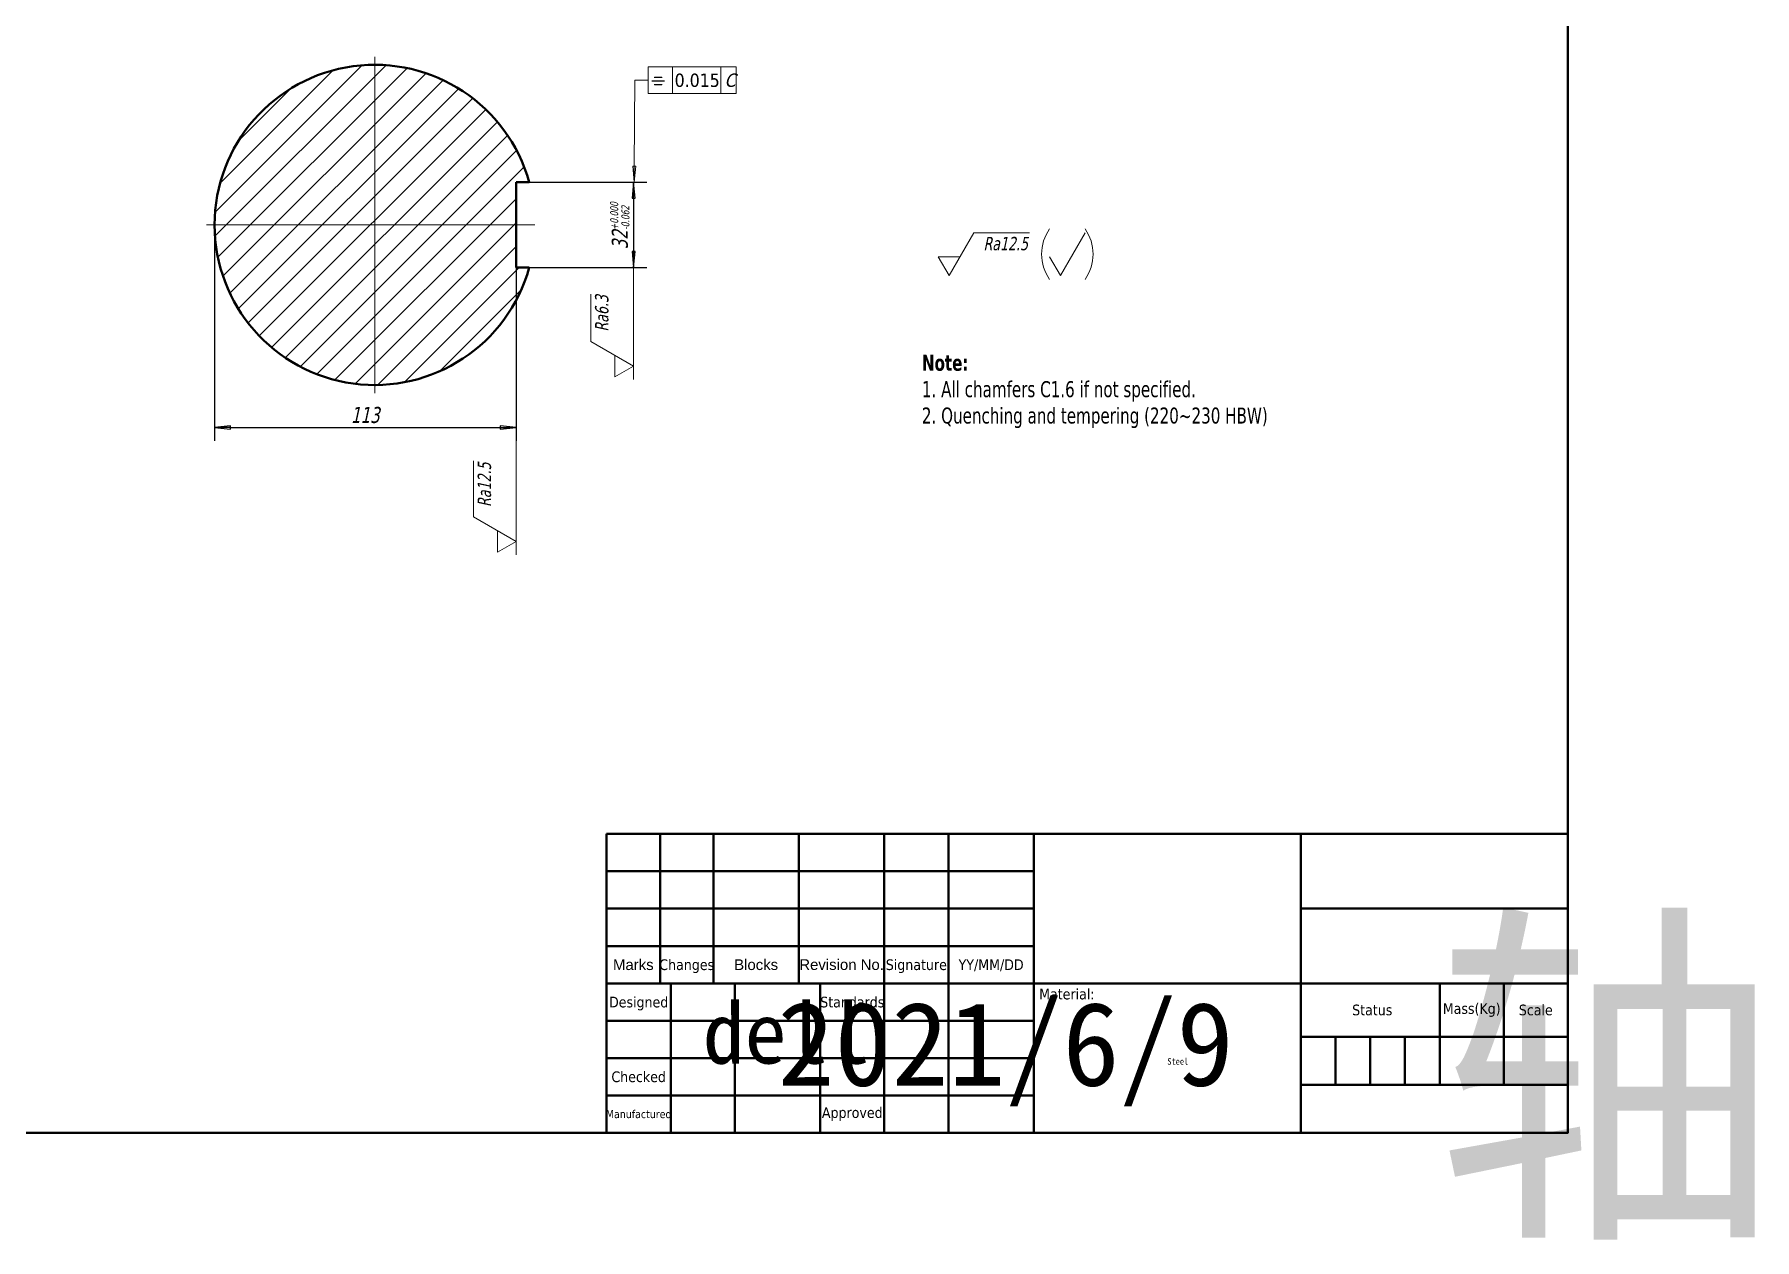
# Model space of a CAD drawing. Header units: millimetres. Extents: x 50 to 1238, y -20 to 820.
# Drawn here: x 594 to 1238, y -20 to 432 of the extents above; entities that cross this region are included whole.
import ezdxf
from ezdxf.enums import TextEntityAlignment as Align

# ---------------------------------------------------------------- set-up
doc = ezdxf.new("R2018")
doc.units = ezdxf.units.MM
doc.header["$LTSCALE"] = 2
doc.linetypes.add('CENTER2', pattern=[28.575, 19.05, -3.175, 3.175, -3.175])
doc.layers.add('副本(1) 中心标记（ISO）', color=1, linetype='CENTER2', lineweight=13, true_color=0xff0000)
for name, color, linetype, lineweight in [('副本(1) 可见窄的 (ISO)', 7, 'Continuous', 15), ('副本(1) 符号 (ISO)', 7, 'Continuous', 15), ('可见 (ISO)', 7, 'Continuous', 50), ('尺寸 (ISO)', 7, 'Continuous', 25), ('标题 (ISO)', 7, 'Continuous', 50)]:
    doc.layers.add(name, color=color, linetype=linetype, lineweight=lineweight)
doc.styles.add('Copy of GB（2.5）', font='tahoma.ttf')
doc.styles.add('GB（2.5）', font='', dxfattribs={"width": 0.8})
doc.styles.add('GB（3.5）', font='', dxfattribs={"width": 0.8})
doc.styles.add('GB（3）', font='', dxfattribs={"width": 0.8})
doc.styles.get("Standard").update_dxf_attribs({"font": ''})
doc.styles.add('文本样式54', font='tahoma.ttf')
doc.styles.add('文本样式55', font='tahoma.ttf')
doc.styles.add('文本样式57', font='arial.ttf')
doc.styles.add('文本样式79', font='AIGDT___.TTF')
doc.styles.add('文本样式81', font='')
doc.styles.add('注释文本 (ISO)', font='tahoma.ttf')
doc.styles.get('GB（2.5）').set_extended_font_data('Tahoma', italic=True)
doc.styles.get('GB（3.5）').set_extended_font_data('Tahoma', italic=True)
doc.styles.get('GB（3）').set_extended_font_data('Tahoma', italic=True)
doc.styles.get('Standard').set_extended_font_data('Tahoma', italic=True)
doc.styles.get('文本样式81').set_extended_font_data('Tahoma', italic=True)
doc.dimstyles.new('副本 默认 (GB)', dxfattribs={"dimscale": 2, "dimtxt": 3, "dimasz": 3, "dimexe": 2.5, "dimexo": 0, "dimgap": 0.75, "dimtad": 1, "dimdec": 3, "dimrnd": 1e-08, "dimdsep": 46, "dimtxsty": 'GB（3）', "dimblk": 'Filled-1', "dimcen": 0.09, "dimdle": 10, "dimclrd": 256, "dimclre": 256, "dimclrt": 256, "dimaunit": 1, "dimadec": 0, "dimazin": 2, "dimtfac": 0.5, "dimtdec": 3, "dimtmove": 0, "dimatfit": 3, "dimldrblk": 'Filled-1', "dimfxl": 1, "dimtolj": 1, "dimtzin": 0, "dimlwd": -1, "dimlwe": -1, "dimarcsym": 0})

# ---------------------------------------------------------------- blocks, each defined once
blk = doc.blocks.new('标题栏 GB2 English')
at = {"layer": '标题 (ISO)'}
for p, q in [((186.09, 154.79), (366.09, 154.79)), ((186.09, 98.79), (186.09, 154.79)), ((196.09, 154.79), (196.09, 126.79)), ((206.09, 154.79), (206.09, 126.79)), ((222.09, 154.79), (222.09, 126.79)), ((238.09, 126.79), (238.09, 154.79)), ((250.09, 126.79), (250.09, 154.79)), ((266.09, 154.79), (266.09, 98.79)), ((316.09, 126.79), (316.09, 154.79)), ((366.09, 154.79), (366.09, 98.79)), ((186.09, 147.79), (266.09, 147.79)), ((186.09, 140.79), (266.09, 140.79)), ((316.09, 140.79), (366.09, 140.79)), ((186.09, 133.79), (266.09, 133.79)), ((266.09, 126.79), (186.09, 126.79)), ((198.09, 98.79), (198.09, 126.79)), ((210.09, 98.79), (210.09, 126.79)), ((226.09, 98.79), (226.09, 126.79)), ((238.09, 98.79), (238.09, 126.79)), ((250.09, 98.79), (250.09, 126.79)), ((266.09, 126.79), (366.09, 126.79)), ((316.09, 126.79), (316.09, 98.79)), ((342.09, 126.79), (342.09, 107.79)), ((354.09, 126.79), (354.09, 107.79)), ((186.09, 119.79), (266.09, 119.79)), ((316.09, 116.79), (366.09, 116.79)), ((322.59, 116.79), (322.59, 107.79)), ((329.09, 107.79), (329.09, 116.79)), ((335.59, 116.79), (335.59, 107.79)), ((186.09, 112.79), (266.09, 112.79)), ((316.09, 107.79), (366.09, 107.79)), ((186.09, 105.79), (266.09, 105.79)), ((366.09, 98.79), (186.09, 98.79))]:
    blk.add_line(p, q, dxfattribs=at)
for s, height, style, p in [('Marks', 2, '文本样式57', (191.09, 130.29)), ('Changes', 2, '文本样式54', (201.09, 130.29)), ('Blocks', 2, '文本样式57', (214.09, 130.29)), ('Signature', 2, '文本样式54', (244.09, 130.29)), ('YY/MM/DD', 2, '文本样式54', (258.09, 130.29)), ('Designed', 2, '文本样式54', (192.09, 123.29)), ('Standards', 2, '文本样式54', (232.09, 123.29)), ('Checked', 2, '文本样式54', (192.09, 109.29)), ('Manufactured', 1.5, '文本样式55', (192.09, 102.29))]:
    blk.add_text(s, height=height, dxfattribs=dict(at, style=style)).set_placement(p, align=Align.MIDDLE_CENTER)
at = {"layer": '标题 (ISO)', "char_height": 2, "attachment_point": 5, "style": '注释文本 (ISO)'}
for s, insert in [('\\fArial|b0|i0;\\H2.0000;Revision No.', (230.09, 130.29)), ('\\fTahoma|b0|i0;\\H2.0000;Approved', (232.09, 102.29))]:
    blk.add_mtext(s, dxfattribs=dict(at, insert=insert))
at = {"layer": '标题 (ISO)', "char_height": 2, "style": '注释文本 (ISO)'}
for s, insert, width, attachment_point in [('\\fTahoma|b0|i0;\\H2.0000;Material:', (267.09, 125.79), 11.364, 1), ('\\fTahoma|b0|i0;\\H2.0000; Status', (329.09, 121.79), 25.4337, 5), ('\\fTahoma|b0|i0;\\H2.0000;Mass(Kg)', (348.09, 121.79), 11.7247, 5), ('\\fTahoma|b0|i0;\\H2.0000;Scale', (360.09, 121.79), 11.7247, 5)]:
    blk.add_mtext(s, dxfattribs=dict(at, insert=insert, width=width, attachment_point=attachment_point))
at = {"layer": '标题 (ISO)', "lineweight": 30, "flags": 104}
for tag, height, p in [('DESCRIPTION', 3.5, (341.09, 147.79)), ('COMPANY', 3.5, (291.09, 140.79)), ('PART_NUMBER', 3.5, (341.09, 133.79)), ('DESIGNER', 1.5, (204.09, 123.29)), ('CREATION_DATE', 1.5, (218.09, 123.29)), ('CHECKED_BY', 1.5, (204.09, 109.29)), ('CHECKED_DATE', 1.5, (218.09, 109.29)), ('ENG_APPROVED_BY', 1.5, (244.09, 102.29)), ('ENG_APPROVAL_DATE', 1.5, (258.09, 102.29))]:
    blk.add_attdef(tag, text='', height=height, dxfattribs=at).set_placement(p, align=Align.MIDDLE_CENTER)
at = {"layer": '标题 (ISO)', "lineweight": 30, "width": 0.8, "flags": 104}
for tag, height, p in [('MATERIAL', 3.5, (291.09, 112.79)), ('Mass', 3.5, (348.09, 112.29)), ('Scale', 3.5, (360.09, 112.29)), ('MFG_APPROVED_BY', 1.5, (204.09, 102.29)), ('MFG_APPROVED_DATE', 1.5, (218.09, 102.29))]:
    blk.add_attdef(tag, text='', height=height, dxfattribs=at).set_placement(p, align=Align.MIDDLE_CENTER)
blk = doc.blocks.new('图框 Default Border')
at = {"layer": '可见 (ISO)', "flags": 128}
blk.add_lwpolyline([(25, 10), (25, 410), (584, 410), (584, 10), (25, 10)], dxfattribs=at)
blk = doc.blocks.new('Filled-1')
at = {"color": 0}
for p, q in [((0, 0), (-1, 0.1)), ((-1, 0.1), (-1, -0.1)), ((-1, 0), (0, 0)), ((-1, -0.1), (0, 0))]:
    blk.add_line(p, q, dxfattribs=at)
at = {"color": 0, "flags": 128}
blk.add_lwpolyline([(-1, -0.1), (0, 0), (-1, 0.1), (-1, -0.1)], dxfattribs=at)
at = {"color": 0}
blk.add_solid([(-1, -0.1), (0, 0), (-1, 0.1), (-1, -0.1)], dxfattribs=at)
blk = doc.blocks.new('*D38')
at = {"layer": 'Defpoints', "color": 0, "transparency": 16777216}
for p in [(661.17, 360.24), (774.17, 344.24), (774.17, 284.34)]:
    blk.add_point(p, dxfattribs=at)
at = {"layer": '尺寸 (ISO)', "transparency": 16777216}
for p, q in [((661.17, 360.24), (661.17, 279.34)), ((774.17, 344.24), (774.17, 279.34)), ((667.17, 284.34), (768.17, 284.34))]:
    blk.add_line(p, q, dxfattribs=at)
at = {"layer": '尺寸 (ISO)', "transparency": 16777216, "xscale": 6, "yscale": 6, "zscale": 6, "rotation": 180}
blk.add_blockref('Filled-1', (661.17, 284.34), dxfattribs=at)
at = {"layer": '尺寸 (ISO)', "transparency": 16777216, "xscale": 6, "yscale": 6, "zscale": 6}
blk.add_blockref('Filled-1', (774.17, 284.34), dxfattribs=at)
at = {"layer": '尺寸 (ISO)', "transparency": 16777216, "insert": (712.17, 288.96), "char_height": 6, "attachment_point": 4, "style": 'GB（3）'}
blk.add_mtext('\\A1;113', dxfattribs=at)
blk = doc.blocks.new('*D39')
at = {"layer": 'Defpoints', "color": 0, "transparency": 16777216}
for p in [(778.99, 376.24), (778.99, 344.24), (818.11, 344.24)]:
    blk.add_point(p, dxfattribs=at)
at = {"layer": '尺寸 (ISO)', "transparency": 16777216}
for p, q in [((778.99, 376.24), (823.11, 376.24)), ((818.11, 370.24), (818.11, 350.24)), ((778.99, 344.24), (823.11, 344.24))]:
    blk.add_line(p, q, dxfattribs=at)
at = {"layer": '尺寸 (ISO)', "transparency": 16777216, "xscale": 6, "yscale": 6, "zscale": 6}
for p, rotation in [((818.11, 376.24), 90), ((818.11, 344.24), 270)]:
    blk.add_blockref('Filled-1', p, dxfattribs=dict(at, rotation=rotation))
at = {"layer": '尺寸 (ISO)', "transparency": 16777216, "insert": (812.93, 351.09), "char_height": 6, "attachment_point": 4, "rotation": 90, "style": 'GB（3）'}
blk.add_mtext('\\A1;32{\\H3;\\S+0.000^ -0.062;}', dxfattribs=at)
blk = doc.blocks.new('表面粗糙度标识符号3')
at = {"layer": '副本(1) 符号 (ISO)'}
for p, q in [((387.08, 118.32), (387.08, 143.17)), ((379.07, 125.44), (379.07, 135.88)), ((387.07, 120.82), (379.07, 125.44)), ((383.57, 118.8), (383.57, 122.84)), ((383.57, 118.8), (387.07, 120.82))]:
    blk.add_line(p, q, dxfattribs=at)
at = {"layer": '副本(1) 符号 (ISO)', "insert": (382.4, 127.27), "char_height": 2.5, "attachment_point": 7, "rotation": 90, "style": 'GB（2.5）'}
blk.add_mtext('Ra12.5', dxfattribs=at)
blk = doc.blocks.new('表面粗糙度标识符号4')
at = {"layer": '副本(1) 符号 (ISO)'}
for p, q in [((409.06, 151.18), (409.06, 172.12)), ((401.05, 158.3), (401.05, 167.14)), ((409.05, 153.68), (401.05, 158.3)), ((405.55, 151.66), (405.55, 155.7)), ((405.55, 151.66), (409.05, 153.68))]:
    blk.add_line(p, q, dxfattribs=at)
at = {"layer": '副本(1) 符号 (ISO)', "insert": (404.38, 160.13), "char_height": 2.5, "attachment_point": 7, "rotation": 90, "style": 'GB（2.5）'}
blk.add_mtext('Ra6.3', dxfattribs=at)
blk = doc.blocks.new('GDT 标识符号(&T)2')
at = {"layer": '副本(1) 符号 (ISO)'}
for p, q in [((411.79, 209.73), (428.27, 209.73)), ((411.79, 209.73), (411.79, 204.73)), ((416.35, 209.73), (416.35, 204.73)), ((425.39, 209.73), (425.39, 204.73)), ((428.27, 209.73), (428.27, 204.73)), ((409.18, 191.12), (409.29, 207.23)), ((409.29, 207.23), (411.79, 207.23)), ((411.79, 204.73), (428.27, 204.73)), ((408.88, 191.12), (409.16, 188.12)), ((409.48, 191.12), (408.88, 191.12)), ((409.18, 191.12), (409.16, 188.12)), ((409.16, 188.12), (409.48, 191.12))]:
    blk.add_line(p, q, dxfattribs=at)
at = {"layer": '副本(1) 符号 (ISO)', "flags": 128}
blk.add_lwpolyline([(408.88, 191.12), (409.16, 188.12), (409.48, 191.12), (408.88, 191.12)], dxfattribs=at)
at = {"layer": '副本(1) 符号 (ISO)'}
blk.add_solid([(408.88, 191.12), (409.16, 188.12), (409.48, 191.12), (408.88, 191.12)], dxfattribs=at)
at = {"layer": '副本(1) 符号 (ISO)', "char_height": 2.5, "attachment_point": 7}
for s, insert, style in [('i', (412.25, 205.99), '文本样式79'), ('0.015', (416.74, 205.93), 'Copy of GB（2.5）'), ('C', (426.07, 205.94), '文本样式81')]:
    blk.add_mtext(s, dxfattribs=dict(at, insert=insert, style=style))
blk = doc.blocks.new('表面粗糙度标识符号11')
at = {"layer": '副本(1) 符号 (ISO)'}
for p, q in [((468.12, 170.64), (472.74, 178.64)), ((472.74, 178.64), (483.19, 178.64)), ((488.98, 170.64), (493.6, 178.64)), ((466.1, 174.14), (468.12, 170.64)), ((466.1, 174.14), (470.14, 174.14)), ((486.96, 174.14), (488.98, 170.64))]:
    blk.add_line(p, q, dxfattribs=at)
for centre, start, end in [((493.73, 174.64), 144.9489, 215.0511), ((486.83, 174.64), 324.9489, 35.0511)]:
    blk.add_arc(centre, 8.27, start, end, dxfattribs=at)
at = {"layer": '副本(1) 符号 (ISO)', "insert": (474.57, 175.32), "char_height": 2.5, "attachment_point": 7, "style": 'GB（2.5）'}
blk.add_mtext('Ra12.5', dxfattribs=at)

msp = doc.modelspace()

# ---------------------------------------------------------------- hatches: boundary and pattern name
at = {"layer": '副本(1) 可见窄的 (ISO)'}
h = msp.add_hatch(dxfattribs=at)
h.set_pattern_fill('ANSI31', color=256, scale=50.8, style=0)
h.set_pattern_definition([(45, (0, 0), (-4.49013, 4.49013), [])])
edge = h.paths.add_edge_path()
edge.add_ellipse((721.167, 360.237), major_axis=(-16, 57.8273), ratio=1, start_angle=270, end_angle=599.0679801)
edge.add_line((778.9943, 344.237), (774.167, 344.237))
edge.add_line((774.167, 344.237), (774.167, 376.237))
edge.add_line((774.167, 376.237), (778.9943, 376.237))

# ---------------------------------------------------------------- linework, layer by layer
at = {"layer": '副本(1) 中心标记（ISO）', "linetype": 'Continuous'}
for p, q in [((721.167, 423.237), (721.167, 297.237)), ((781.0712, 360.237), (658.167, 360.237))]:
    msp.add_line(p, q, dxfattribs=at)
at = {"layer": '可见 (ISO)'}
for p, q in [((774.167, 344.237), (774.167, 376.237)), ((774.167, 376.237), (778.9943, 376.237)), ((778.9943, 344.237), (774.167, 344.237))]:
    msp.add_line(p, q, dxfattribs=at)
msp.add_arc((721.167, 360.237), 60, 15.46601, 344.53399, dxfattribs=at)

# ---------------------------------------------------------------- block references
at = {"xscale": 2, "yscale": 2, "zscale": 2}
msp.add_blockref('图框 Default Border', (0, 0), dxfattribs=at)
ref = msp.add_blockref('标题栏 GB2 English', (435.8175, -177.5837), dxfattribs=dict(xscale=2, yscale=2, zscale=2))
lines = msp.add_mtext('轴', dxfattribs={"layer": '标题 (ISO)', "insert": (1118, 90), "char_height": 99.2094, "attachment_point": 1})
ref.add_attrib('PART_NUMBER', '', (1118, 90), dxfattribs={"flags": 104}).embed_mtext(lines)
lines = msp.add_mtext('dell', dxfattribs={"layer": '标题 (ISO)', "insert": (844, 69), "char_height": 23.05368, "attachment_point": 1})
ref.add_attrib('DESIGNER', '', (844, 69), dxfattribs={"flags": 104}).embed_mtext(lines)
lines = msp.add_mtext('2021/6/9', dxfattribs={"layer": '标题 (ISO)', "insert": (872, 69), "char_height": 31.38625, "attachment_point": 1})
ref.add_attrib('CREATION_DATE', '', (872, 69), dxfattribs={"flags": 104}).embed_mtext(lines)
lines = msp.add_mtext('\\W0.8000;', dxfattribs={"layer": '标题 (ISO)', "insert": (844, 27), "char_height": 2.5, "attachment_point": 1})
ref.add_attrib('MFG_APPROVED_BY', '', (844, 27), dxfattribs={"flags": 104}).embed_mtext(lines)
lines = msp.add_mtext('\\W0.8000;', dxfattribs={"layer": '标题 (ISO)', "insert": (872, 27), "char_height": 2.5, "attachment_point": 1})
ref.add_attrib('MFG_APPROVED_DATE', '', (872, 27), dxfattribs={"flags": 104}).embed_mtext(lines)
lines = msp.add_mtext('\\W0.8000;Steel', dxfattribs={"layer": '标题 (ISO)', "insert": (1018, 48), "char_height": 2.5, "attachment_point": 1})
ref.add_attrib('MATERIAL', '', (1018, 48), dxfattribs={"flags": 104}).embed_mtext(lines)
lines = msp.add_mtext('\\W0.8000;', dxfattribs={"layer": '标题 (ISO)', "insert": (1132, 47), "char_height": 2.5, "attachment_point": 1})
ref.add_attrib('Mass', '', (1132, 47), dxfattribs={"flags": 104}).embed_mtext(lines)
lines = msp.add_mtext('\\W0.8000;', dxfattribs={"layer": '标题 (ISO)', "insert": (1156, 47), "char_height": 2.5, "attachment_point": 1})
ref.add_attrib('Scale', '', (1156, 47), dxfattribs={"flags": 104}).embed_mtext(lines)
at = {"layer": '副本(1) 符号 (ISO)', "xscale": 2, "yscale": 2, "zscale": 2}
for name in ['GDT 标识符号(&T)2', '表面粗糙度标识符号11', '表面粗糙度标识符号4', '表面粗糙度标识符号3']:
    msp.add_blockref(name, (0, 0), dxfattribs=at)

# ---------------------------------------------------------------- texts
at = {"layer": '副本(1) 符号 (ISO)', "insert": (926.0813, 311.5601), "char_height": 6, "width": 180.739494, "attachment_point": 1, "line_spacing_factor": 0.987884, "style": 'GB（3.5）'}
msp.add_mtext('\\fTahoma|b1|i0;\\H6.0000;Note:\\P\\fTahoma|b0|i0;\\H6.0000;1. All chamfers C1.6 if not specified.\\P\\fTahoma|b0|i0;\\H6.0000;2. Quenching and tempering (220~230 HBW)\\fTahoma|b1|i0;\\H7.0000;\\P', dxfattribs=at)

# ---------------------------------------------------------------- dimensions: what is measured, and where the dimension line sits
at = {"layer": '尺寸 (ISO)'}
for base, p1, p2, angle, override, picture, middle in [((818.1146, 344.237), (778.9943, 376.237), (778.9943, 344.237), 90, {"dimgap": 0.75, "dimdec": 3, "dimtol": 1, "dimlim": 0, "dimtp": 0, "dimtm": 0.062, "dimtdec": 3, "dimtofl": 0, "dimatfit": 1}, '*D39', (818.1146, 360.237)), ((774.167, 284.34), (661.167, 360.237), (774.167, 344.237), 180, {"dimgap": 0.75, "dimdec": 3, "dimtol": 0, "dimlim": 0, "dimtp": 0, "dimtm": 0, "dimtdec": 3, "dimtofl": 0, "dimatfit": 1}, '*D38', (717.667, 284.34))]:
    dim = msp.add_linear_dim(base=base, p1=p1, p2=p2, angle=angle, dimstyle='副本 默认 (GB)', override=override, dxfattribs=at)
    dim.commit()
    dim.dimension.update_dxf_attribs({"geometry": picture, "text_midpoint": middle, "dimtype": 160})

doc.saveas('drawing.dxf')
